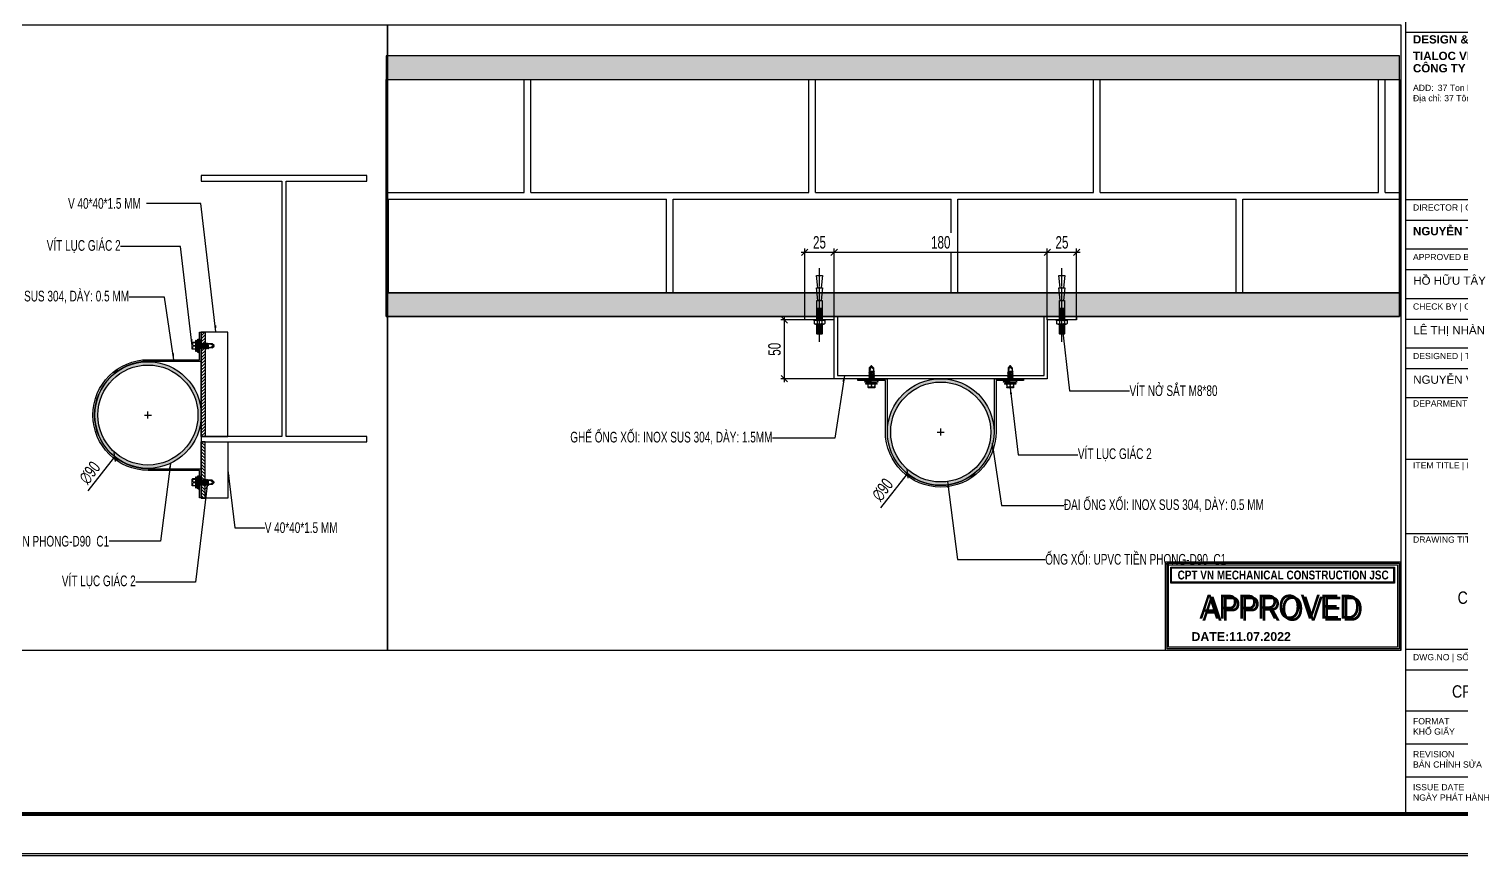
# Model space of a CAD drawing. Header units: inches. Extents: x 340055 to 349452, y -34649 to -30845.
# Drawn here: x 342315.6 to 342718.1, y -33835.7 to -33603.4 of the extents above; entities that cross this region are included whole.
import ezdxf
from ezdxf.enums import TextEntityAlignment as Align

# ---------------------------------------------------------------- set-up
doc = ezdxf.new("R2010")
doc.units = ezdxf.units.IN
doc.header["$MEASUREMENT"] = 0
doc.linetypes.add('CENTER2', pattern=[28.575, 19.05, -3.175, 3.175, -3.175])
for name, color, linetype in [('0 @ 1', 7, 'Continuous'), ('1', 1, 'Continuous'), ('2', 2, 'Continuous'), ('3', 3, 'Continuous'), ('7', 7, 'Continuous'), ('9', 9, 'Continuous'), ('DIM', 8, 'Continuous'), ('DOWNPOUT', 52, 'Continuous'), ('flashing', 6, 'Continuous'), ('NET IN', 3, 'Continuous'), ('STRUCTURE', 1, 'Continuous')]:
    doc.layers.add(name, color=color, linetype=linetype)
doc.layers.add('Cover text', color=7, linetype='Continuous', true_color=0x52370f)
for name, color, linetype, lineweight in [('TEXT @ 1', 7, 'Continuous', 20), ('TL-TIILE BLOCK A2$0$TL-TITLE BLOCK - TEXT @ 1', 7, 'Continuous', 25), ('TL-TIILE BLOCK A2$0$TL-TITLE BLOCK 1', 7, 'Continuous', 50), ('TL-TIILE BLOCK A2$0$TL-TITLE BLOCK 2', 7, 'Continuous', 25)]:
    doc.layers.add(name, color=color, linetype=linetype, lineweight=lineweight)
doc.styles.add('2501', font='', dxfattribs={"height": 250})
doc.styles.add('HX3', font='')
doc.styles.add('ST1H', font='vnshxh.shx', dxfattribs={"width": 0.7})
doc.styles.add('TIEU DE', font='', dxfattribs={"width": 0.8})
doc.styles.add('TL-TIILE BLOCK A2$0$MEP-TEXT T.BLOCK 1', font='arial.ttf', dxfattribs={"height": 1.5})
doc.styles.add('TL-TIILE BLOCK A2$0$MEP-TEXT T.BLOCK 2', font='arial.ttf')
doc.styles.get('2501').set_extended_font_data('.VnArialH', bold=True)
doc.styles.get('HX3').set_extended_font_data('.VnBlackH')
doc.styles.get('TIEU DE').set_extended_font_data('.VnArial NarrowH')
doc.dimstyles.new('3', dxfattribs={"dimtxt": 3.5, "dimasz": 1.8, "dimexe": 1, "dimexo": 0, "dimgap": 1, "dimtad": 1, "dimdec": 0, "dimlfac": 3, "dimzin": 0, "dimdsep": 46, "dimtxsty": 'ST1H', "dimblk": 'OBLIQUE', "dimcen": 1, "dimdle": 1, "dimclrd": 8, "dimclre": 8, "dimclrt": 3, "dimadec": 0, "dimazin": 0, "dimtfac": 1, "dimtdec": 0, "dimtix": 1, "dimtofl": 0, "dimtmove": 1, "dimatfit": 3, "dimfxl": 0, "dimtolj": 1, "dimtzin": 0, "dimlwd": -1, "dimlwe": -1, "dimarcsym": 0})

# ---------------------------------------------------------------- blocks, each defined once
blk = doc.blocks.new('A$Cb70e0635')
at = {"layer": '7'}
h = blk.add_hatch(dxfattribs=at)
h.set_pattern_fill('ANSI31', color=252, scale=4.363636, angle=270, style=0)
h.set_pattern_definition([(315, (273844.77137, -332343.17117), (0.3856946079, 0.3856946079), [])])
h.paths.add_polyline_path([(20.7, 7.7), (20.7, 5.6), (31.4, 5.6), (31.4, 7.7)])
h.paths.add_polyline_path([(31.4, 3.6), (31.4, 5.6), (20.7, 5.6), (20.7, 3.6)])
h.paths.add_polyline_path([(7.5, 5.6), (7.5, 3.6), (16.5, 3.6), (16.5, 5.6)])
h.paths.add_polyline_path([(7.5, 7.7), (7.5, 5.6), (16.5, 5.6), (16.5, 7.7)])
for p, q in [((7.5, 8), (7.5, 3.2)), ((7.5, 7.7), (16.5, 7.7)), ((7.5, 3.6), (16.5, 3.6)), ((16.5, 2), (16.5, 9.3)), ((19.6, 10.6), (17.2, 10.6)), ((19.6, 7.9), (17.2, 7.9)), ((19.6, 3.4), (17.2, 3.4)), ((19.6, 0.6), (17.2, 0.6)), ((20.3, 2), (20.3, 9.3)), ((20.3, 2), (20.3, 9.3)), ((20.3, 2), (20.3, 9.3)), ((20.7, 7.7), (31.4, 7.7)), ((20.7, 3.6), (31.4, 3.6)), ((31.4, 8), (31.4, 3.2))]:
    blk.add_line(p, q, dxfattribs=at)
at = {"layer": '7', "color": 5}
blk.add_line((20.7, 5.6), (22.7, 5.6), dxfattribs=at)
at = {"layer": '7'}
for points in [[(16.5, 8), (7.5, 8), (7.1, 7.7), (7.1, 3.6), (7.5, 3.2), (16.5, 3.2)], [(20.3, 3.2), (38.7, 3.2), (38.7, 8), (20.7, 8)], [(38.7, 4), (50.5, 2.8), (50.5, 8.4), (38.7, 7.2)], [(50.5, 4), (62.2, 2.8), (62.2, 8.4), (50.5, 7.2)]]:
    blk.add_lwpolyline(points, dxfattribs=at)
blk.add_lwpolyline([(20.3, 11.3), (20.7, 11.3), (20.7, 0), (20.3, 0)], close=True, dxfattribs=at)
for centre, radius, start, end in [((18.2, 9.3), 1.7, 126.383, 233.617), ((20.5, 5.6), 4.03, 145.9279, 214.0721), ((18.2, 2), 1.7, 126.383, 233.617), ((18.6, 9.3), 1.7, 306.383, 53.617), ((16.3, 5.6), 4.03, 325.9279, 34.0721), ((18.6, 2), 1.7, 306.383, 53.617)]:
    blk.add_arc(centre, radius, start, end, dxfattribs=at)
at = {"layer": 'DIM', "color": 1, "linetype": 'CENTER2', "ltscale": 0.08}
blk.add_line((0, 5.6), (69.2, 5.6), dxfattribs=at)
blk = doc.blocks.new('Short_Self_drilling')
at = {"layer": 'STRUCTURE', "color": 1, "linetype": 'Continuous'}
for p, q in [((6.4, 1.7), (-6.4, 1.7)), ((5.1, 3.8), (-5.1, 3.8)), ((-2.6, 2.9), (-5.1, 2.9)), ((-3.4, 3.8), (-3.4, 6.8)), ((3, 7.2), (-3, 7.2)), ((2.6, 2.9), (-2.6, 2.9)), ((-2.1, 2.8), (-2.1, 2.9)), ((6.3, 0), (0, 0)), ((2.2, 2.8), (2.2, 2.9)), ((2.2, -0.5), (2.2, 0)), ((5.1, 2.9), (2.6, 2.9)), ((3.4, 3.8), (3.4, 6.8)), ((3, -1.2), (-2.7, -0.2)), ((3, -2.7), (-2.7, -1.8)), ((3, -4.2), (-2.7, -3.3)), ((3, -5.8), (-2.7, -4.8)), ((3, -7.3), (-2.7, -6.3)), ((-1.9, -8), (-2.7, -7.9)), ((-2.1, -1.4), (-2.1, -0.9)), ((-2.1, -2.9), (-2.1, -2.4)), ((-2.1, -4.4), (-2.1, -3.9)), ((-2.1, -6), (-2.1, -5.4)), ((-2.1, -7.5), (-2.1, -7)), ((-2.1, -12.3), (-2.1, -8.5)), ((3, -8.8), (-1.1, -8.1)), ((2.1, -12.3), (2.1, -9.1)), ((2.2, -2), (2.2, -1.5)), ((2.2, -3.6), (2.2, -3)), ((2.2, -5.1), (2.2, -4.6)), ((2.2, -6.6), (2.2, -6.1)), ((2.2, -8.1), (2.2, -7.6))]:
    blk.add_line(p, q, dxfattribs=at)
blk.add_lwpolyline([(6.4, 1.3), (6.4, 1.7), (2.1, 2.8), (-2.1, 2.8), (-6.4, 1.7), (-6.4, 1.3)], close=True, dxfattribs=at)
for points in [[(-6.4, 1.3, -0.088869), (-6.3, 0), (0, 0)], [(-0.1, 3.8), (-0.3, 6.2, 0.338878), (-3.1, 6.2), (-3.3, 3.8)], [(3.3, 3.8), (3.1, 6.2, 0.338878), (0.3, 6.2), (0.1, 3.8)], [(2.1, -12.3), (0.2, -14.2, -0.333596), (-0.2, -14.2), (-2.1, -12.3)], [(-0.1, -14), (-1, -12.2, -0.148657), (-1.4, -11.2), (-2, -7.7, -0.815006), (-1.2, -7.8, 0.150833), (-0.8, -8.7)], [(2.1, -12.3), (1.7, -11.7, 0.52242), (0.9, -11.7), (-0.2, -14.2)]]:
    blk.add_lwpolyline(points, format="xyb", dxfattribs=at)
for points in [[(3, -1.2), (2.2, -1.5), (-2.1, -0.8), (-2.7, -0.2), (-2.4, 0)], [(3, -2.7), (2.2, -3), (-2.1, -2.4), (-2.7, -1.8), (-2.1, -1.4), (2.2, -2), (3, -2.7)], [(3, -4.2), (2.2, -4.6), (-2.1, -3.9), (-2.7, -3.3), (-2.1, -2.9), (2.2, -3.6), (3, -4.2)], [(3, -5.8), (2.2, -6.1), (-2.1, -5.4), (-2.7, -4.8), (-2.1, -4.4), (2.2, -5.1), (3, -5.8)], [(3, -7.3), (2.2, -7.6), (-2.1, -7), (-2.7, -6.3), (-2.1, -6), (2.2, -6.6), (3, -7.3)], [(-1.8, -8.5), (-2.1, -8.5), (-2.7, -7.9), (-2.1, -7.5), (-1.8, -7.5)], [(-1.3, -7.6), (2.2, -8.1), (3, -8.8)], [(-1.2, 0), (2.2, -0.5), (3, -1.2)], [(3, -8.8), (2.2, -9.1), (-0.8, -8.7)]]:
    blk.add_lwpolyline(points, dxfattribs=at)
for centre, radius, start, end in [((-5, 3.3), 0.455, 109.7949, 250.2674), ((-3, 6.8), 0.429, 90.0311, 180.0311), ((3, 6.8), 0.429, 0.0311, 90.0311), ((5.1, 3.3), 0.435, 279.7276, 80.3347), ((10, 0.2), 3.74, 162.2963, 182.6103)]:
    blk.add_arc(centre, radius, start, end, dxfattribs=at)
blk = doc.blocks.new('_Oblique')
at = {"color": 0, "linetype": 'ByBlock', "lineweight": -2}
blk.add_line((-0.5, -0.5), (0.5, 0.5), dxfattribs=at)
blk = doc.blocks.new('*D426')
at = {"layer": 'Defpoints', "color": 0, "transparency": 16777216}
for p in [(342581.12, -33704.98), (342562.54, -33728.49)]:
    blk.add_point(p, dxfattribs=at)
at = {"layer": 'DIM', "color": 8, "transparency": 16777216}
for p, q in [((342570.83, -33716.74), (342572.83, -33716.74)), ((342571.83, -33717.74), (342571.83, -33715.74))]:
    blk.add_line(p, q, dxfattribs=at)
at = {"layer": 'DIM', "color": 8, "linetype": 'Continuous', "transparency": 16777216}
blk.add_line((342555.01, -33738.01), (342562.54, -33728.49), dxfattribs=at)
at = {"layer": 'DIM', "color": 3, "transparency": 16777216, "insert": (342555.5, -33732.96), "char_height": 3.5, "attachment_point": 5, "rotation": 51.6767, "style": 'ST1H', "bg_fill": 3, "box_fill_scale": 1.25, "bg_fill_color": 256, "bg_fill_true_color": 13158600, "bg_fill_transparency": 0}
blk.add_mtext('\\A1;∅90', dxfattribs=at)
at = {"layer": 'DIM', "color": 8, "transparency": 16777216, "xscale": 1.8, "yscale": 1.8, "zscale": 1.8, "rotation": 51.6766637472646}
blk.add_blockref('_Oblique', (342562.54, -33728.49), dxfattribs=at)
blk = doc.blocks.new('*D427')
at = {"layer": 'Defpoints', "color": 0, "transparency": 16777216}
for p in [(342358.39, -33700.21), (342339.8, -33723.72)]:
    blk.add_point(p, dxfattribs=at)
at = {"layer": 'DIM', "color": 8, "transparency": 16777216}
for p, q in [((342348.1, -33711.97), (342350.1, -33711.97)), ((342349.1, -33712.97), (342349.1, -33710.97))]:
    blk.add_line(p, q, dxfattribs=at)
at = {"layer": 'DIM', "color": 8, "linetype": 'Continuous', "transparency": 16777216}
blk.add_line((342332.28, -33733.24), (342339.8, -33723.72), dxfattribs=at)
at = {"layer": 'DIM', "color": 3, "transparency": 16777216, "insert": (342332.77, -33728.19), "char_height": 3.5, "attachment_point": 5, "rotation": 51.6767, "style": 'ST1H', "bg_fill": 3, "box_fill_scale": 1.25, "bg_fill_color": 256, "bg_fill_true_color": 13158600, "bg_fill_transparency": 0}
blk.add_mtext('\\A1;∅90', dxfattribs=at)
at = {"layer": 'DIM', "color": 8, "transparency": 16777216, "xscale": 1.8, "yscale": 1.8, "zscale": 1.8, "rotation": 51.6766637473885}
blk.add_blockref('_Oblique', (342339.8, -33723.72), dxfattribs=at)
blk = doc.blocks.new('*D417')
at = {"color": 8, "linetype": 'Continuous', "transparency": 16777216}
for p, q in [((342541.9, -33685.2), (342526.89, -33685.2)), ((342527.89, -33684.2), (342527.89, -33702.75)), ((342541.9, -33701.75), (342526.89, -33701.75))]:
    blk.add_line(p, q, dxfattribs=at)
at = {"layer": 'Defpoints', "color": 0, "transparency": 16777216}
for p in [(342541.9, -33685.2), (342527.89, -33701.75), (342541.9, -33701.75)]:
    blk.add_point(p, dxfattribs=at)
at = {"color": 8, "transparency": 16777216, "xscale": 1.8, "yscale": 1.8, "zscale": 1.8}
for p, rotation in [((342527.89, -33685.2), 90), ((342527.89, -33701.75), 270)]:
    blk.add_blockref('_Oblique', p, dxfattribs=dict(at, rotation=rotation))
at = {"color": 3, "transparency": 16777216, "insert": (342525.14, -33693.48), "char_height": 3.5, "attachment_point": 5, "rotation": 90, "style": 'ST1H', "bg_fill": 3, "box_fill_scale": 1.25, "bg_fill_color": 256, "bg_fill_true_color": 13158600, "bg_fill_transparency": 0}
blk.add_mtext('\\A1;50', dxfattribs=at)
blk = doc.blocks.new('*D418')
at = {"color": 8, "linetype": 'Continuous', "transparency": 16777216}
for p, q in [((342532.64, -33666.2), (342542.9, -33666.2)), ((342533.64, -33684.31), (342533.64, -33665.2)), ((342541.9, -33685.2), (342541.9, -33665.2))]:
    blk.add_line(p, q, dxfattribs=at)
at = {"layer": 'Defpoints', "color": 0, "transparency": 16777216}
for p in [(342533.64, -33684.31), (342541.9, -33685.2)]:
    blk.add_point(p, dxfattribs=at)
at = {"color": 8, "transparency": 16777216, "xscale": 1.8, "yscale": 1.8, "zscale": 1.8, "rotation": 180}
blk.add_blockref('_Oblique', (342533.64, -33666.2), dxfattribs=at)
at = {"color": 8, "transparency": 16777216, "xscale": 1.8, "yscale": 1.8, "zscale": 1.8}
blk.add_blockref('_Oblique', (342541.9, -33666.2), dxfattribs=at)
at = {"color": 3, "transparency": 16777216, "insert": (342537.77, -33663.45), "char_height": 3.5, "attachment_point": 5, "style": 'ST1H', "bg_fill": 3, "box_fill_scale": 1.25, "bg_fill_color": 256, "bg_fill_true_color": 13158600, "bg_fill_transparency": 0}
blk.add_mtext('\\A1;25', dxfattribs=at)
at = {"layer": 'Defpoints', "color": 0, "transparency": 16777216}
blk.add_point((342541.9, -33666.2), dxfattribs=at)
blk = doc.blocks.new('*D419')
at = {"color": 8, "linetype": 'Continuous', "transparency": 16777216}
for p, q in [((342540.9, -33666.2), (342602.76, -33666.2)), ((342541.9, -33685.2), (342541.9, -33665.2)), ((342601.76, -33685.2), (342601.76, -33665.2))]:
    blk.add_line(p, q, dxfattribs=at)
at = {"layer": 'Defpoints', "color": 0, "transparency": 16777216}
for p in [(342601.76, -33666.2), (342541.9, -33685.2), (342601.76, -33685.2)]:
    blk.add_point(p, dxfattribs=at)
at = {"color": 8, "transparency": 16777216, "xscale": 1.8, "yscale": 1.8, "zscale": 1.8, "rotation": 180}
blk.add_blockref('_Oblique', (342541.9, -33666.2), dxfattribs=at)
at = {"color": 8, "transparency": 16777216, "xscale": 1.8, "yscale": 1.8, "zscale": 1.8}
blk.add_blockref('_Oblique', (342601.76, -33666.2), dxfattribs=at)
at = {"color": 3, "transparency": 16777216, "insert": (342571.83, -33663.45), "char_height": 3.5, "attachment_point": 5, "style": 'ST1H', "bg_fill": 3, "box_fill_scale": 1.25, "bg_fill_color": 256, "bg_fill_true_color": 13158600, "bg_fill_transparency": 0}
blk.add_mtext('\\A1;180', dxfattribs=at)
blk = doc.blocks.new('*D420')
at = {"color": 8, "linetype": 'Continuous', "transparency": 16777216}
for p, q in [((342600.76, -33666.2), (342611.02, -33666.2)), ((342601.76, -33685.2), (342601.76, -33665.2)), ((342610.02, -33685.2), (342610.02, -33665.2))]:
    blk.add_line(p, q, dxfattribs=at)
at = {"layer": 'Defpoints', "color": 0, "transparency": 16777216}
for p in [(342601.76, -33685.2), (342610.02, -33685.2)]:
    blk.add_point(p, dxfattribs=at)
at = {"color": 8, "transparency": 16777216, "xscale": 1.8, "yscale": 1.8, "zscale": 1.8, "rotation": 180}
blk.add_blockref('_Oblique', (342601.76, -33666.2), dxfattribs=at)
at = {"color": 8, "transparency": 16777216, "xscale": 1.8, "yscale": 1.8, "zscale": 1.8}
blk.add_blockref('_Oblique', (342610.02, -33666.2), dxfattribs=at)
at = {"color": 3, "transparency": 16777216, "insert": (342605.89, -33663.45), "char_height": 3.5, "attachment_point": 5, "style": 'ST1H', "bg_fill": 3, "box_fill_scale": 1.25, "bg_fill_color": 256, "bg_fill_true_color": 13158600, "bg_fill_transparency": 0}
blk.add_mtext('\\A1;25', dxfattribs=at)
at = {"layer": 'Defpoints', "color": 0, "transparency": 16777216}
blk.add_point((342610.02, -33666.2), dxfattribs=at)
blk = doc.blocks.new('DAUKIEMSOAT')
at = {"layer": '1'}
h = blk.add_hatch(color=10, dxfattribs=at)
h.dxf.hatch_style = 1
h.paths.add_polyline_path([(-1009.3, -10752.83), (-1009.3, -10728.79), (-944.11, -10728.79), (-944.11, -10752.83)], flags=16)
h.paths.add_polyline_path([(-1009.73, -10753.26), (-1009.73, -10728.36), (-943.68, -10728.36), (-943.68, -10753.26)])
h = blk.add_hatch(color=10, dxfattribs=at)
h.dxf.hatch_style = 1
h.paths.add_polyline_path([(-945.66, -10734.13), (-1008.05, -10734.13), (-1008.05, -10730.05), (-945.66, -10730.05)], flags=16)
h.paths.add_polyline_path([(-945.4, -10729.86), (-945.4, -10734.33), (-1008.24, -10734.33), (-1008.24, -10729.86)])
at = {"layer": '1', "color": 10}
for points in [[(-1009.73, -10753.26), (-1009.73, -10728.36), (-943.68, -10728.36), (-943.68, -10753.26)], [(-1009.3, -10752.83), (-1009.3, -10728.79), (-944.11, -10728.79), (-944.11, -10752.83)], [(-1008.87, -10752.4), (-1008.87, -10729.22), (-944.54, -10729.22), (-944.54, -10752.4)], [(-945.4, -10729.86), (-945.4, -10734.33), (-1008.24, -10734.33), (-1008.24, -10729.86)], [(-945.66, -10734.13), (-1008.05, -10734.13), (-1008.05, -10730.05), (-945.66, -10730.05)]]:
    blk.add_lwpolyline(points, close=True, dxfattribs=at)
at = {"layer": '1', "color": 10, "style": '2501', "width": 0.8}
blk.add_text('CPT VN MECHANICAL CONSTRUCTION JSC', height=2.5, dxfattribs=at).set_placement((-1006.34, -10733.32))
at = {"layer": '1', "color": 10, "style": 'HX3', "width": 0.9}
blk.add_text('APPROVED', height=6.75, dxfattribs=at).set_placement((-977.64, -10744.37), align=Align.CENTER)
at = {"layer": '1', "color": 251, "linetype": 'Continuous', "true_color": 0x645e5e, "style": 'HX3', "width": 0.9}
blk.add_text('APPROVED', height=6.75, dxfattribs=at).set_placement((-976.82, -10744.92), align=Align.CENTER)
at = {"layer": '1', "color": 10, "style": '2501'}
blk.add_attdef('DATE', text='', height=2.48, dxfattribs=at).set_placement((-1002.45, -10749.37), align=Align.MIDDLE_LEFT)
blk = doc.blocks.new('A$C57dc6cef')
at = {"layer": 'DIM', "color": 1}
blk.add_blockref('DAUKIEMSOAT', (1009.73, 10753.26), dxfattribs=at).add_auto_attribs({'DATE': 'DATE:11.07.2022'})
blk = doc.blocks.new('A$Cc64c765f')
at = {"layer": '9'}
blk.add_blockref('A$C57dc6cef', (-1.75, 0), dxfattribs=at)
blk = doc.blocks.new('kt kien truc 1')
at = {"layer": 'Defpoints', "color": 8}
blk.add_lwpolyline([(0, 0), (594, 0), (594, 420), (0, 420)], close=True, dxfattribs=at)
at = {"layer": 'TL-TIILE BLOCK A2$0$TL-TITLE BLOCK 1', "const_width": 1}
blk.add_lwpolyline([(20, 10), (579, 10), (584, 15), (584, 405), (579, 410), (20, 410), (15, 405), (15, 15)], close=True, dxfattribs=at)
at = {"layer": 'TL-TIILE BLOCK A2$0$TL-TITLE BLOCK 2'}
for p, q in [((509, 410), (509, 10)), ((509, 199.5), (584, 199.5)), ((509, 159), (584, 159)), ((509, 154), (559, 154)), ((509, 147), (584, 147)), ((509, 142), (559, 142)), ((509, 135), (584, 135)), ((509, 130), (559, 130)), ((509, 123), (584, 123)), ((509, 118), (559, 118)), ((509, 111), (584, 111)), ((509, 96), (584, 96)), ((509, 78), (584, 78)), ((509, 50), (584, 50)), ((509, 45), (584, 45)), ((509, 35), (584, 35)), ((509, 27), (584, 27)), ((509, 19), (584, 19))]:
    blk.add_line(p, q, dxfattribs=at)
at = {"layer": '0 @ 1', "insert": (510.79, 152.31), "char_height": 2, "attachment_point": 1, "style": 'TL-TIILE BLOCK A2$0$MEP-TEXT T.BLOCK 2'}
blk.add_mtext_dynamic_manual_height_columns('\\pt10;{\\fArial|b1|i0|c0|p34;NGUYỄN THANH BẢO}', width=32.1571, gutter_width=12.5, heights=[0], dxfattribs=at)
at = {"layer": 'TEXT @ 1', "char_height": 2, "attachment_point": 1, "style": 'TL-TIILE BLOCK A2$0$MEP-TEXT T.BLOCK 1'}
for s, insert in [('{\\C1;HỒ HỮU TÂY}', (510.84, 140.31)), ('{\\C1;LÊ THỊ NHÀN}', (510.84, 128.31)), ('{\\C1;NGUYỄN VĂN THẮNG}', (510.84, 116.31))]:
    blk.add_mtext_dynamic_manual_height_columns(s, width=50.8254, gutter_width=15, heights=[0], dxfattribs=dict(at, insert=insert))
at = {"layer": 'TL-TIILE BLOCK A2$0$TL-TITLE BLOCK - TEXT @ 1', "attachment_point": 1}
for s, width, insert, char_height, style in [('{\\fArial|b1|i0|c0|p34;DESIGN & BUILD CONTRACTOR | TỔNG THẦU}', 66.5482, (510.78, 198.79), 2, 'TL-TIILE BLOCK A2$0$MEP-TEXT T.BLOCK 2'), ('{\\fArial|b1|i0|c0|p34;TIALOC VIETNAM CO.,LTD}', 66.5482, (510.78, 194.79), 2, 'TL-TIILE BLOCK A2$0$MEP-TEXT T.BLOCK 2'), ('{\\fArial|b1|i0|c0|p34;CÔNG TY TNHH TIALOC VIỆT NAM}', 66.5482, (510.78, 191.79), 2, 'TL-TIILE BLOCK A2$0$MEP-TEXT T.BLOCK 2'), ('ADD:^I37 Ton Duc Thang Str, Ben Nghe Ward, Dictrict 1, Ho Chi Minh City ', 70.4569, (510.78, 186.79), 1.5, 'TL-TIILE BLOCK A2$0$MEP-TEXT T.BLOCK 1'), ('Địa chỉ: 37 Tôn Đức Thắng, phường Bến Nghé, Quận 1, TP. Hồ Chí Minh', 70.522, (510.78, 184.29), 1.5, 'TL-TIILE BLOCK A2$0$MEP-TEXT T.BLOCK 1'), ('DIRECTOR | GIÁM ĐỐC', 57.2397, (510.78, 157.79), 1.5, 'TL-TIILE BLOCK A2$0$MEP-TEXT T.BLOCK 1'), ('APPROVED BY | CHỦ NHIỆM THIẾT KẾ', 57.2397, (510.78, 145.79), 1.5, 'TL-TIILE BLOCK A2$0$MEP-TEXT T.BLOCK 1'), ('CHECK BY | CHỦ TRÌ THIẾT KẾ', 50.8254, (510.78, 133.79), 1.5, 'TL-TIILE BLOCK A2$0$MEP-TEXT T.BLOCK 1'), ('DESIGNED | THIẾT KẾ', 44.9979, (510.78, 121.79), 1.5, 'TL-TIILE BLOCK A2$0$MEP-TEXT T.BLOCK 1'), ('DEPARMENT | BỘ MÔN', 63.0963, (510.78, 110.29), 1.5, 'TL-TIILE BLOCK A2$0$MEP-TEXT T.BLOCK 1'), ('ITEM TITLE | HẠNG MỤC THIẾT KẾ', 63.0963, (510.78, 95.29), 1.5, 'TL-TIILE BLOCK A2$0$MEP-TEXT T.BLOCK 1'), ('DRAWING TITLE | TÊN BẢN VẼ', 63.0963, (510.78, 77.29), 1.5, 'TL-TIILE BLOCK A2$0$MEP-TEXT T.BLOCK 1'), ('DWG.NO | SỐ HIỆU BẢN VẼ', 37.618, (510.78, 48.79), 1.5, 'TL-TIILE BLOCK A2$0$MEP-TEXT T.BLOCK 1'), ('FORMAT', 21.1246, (510.78, 33.27), 1.5, 'TL-TIILE BLOCK A2$0$MEP-TEXT T.BLOCK 1'), ('KHỔ GIẤY', 31.0296, (510.78, 30.77), 1.5, 'TL-TIILE BLOCK A2$0$MEP-TEXT T.BLOCK 1'), ('REVISION', 21.1246, (510.78, 25.27), 1.5, 'TL-TIILE BLOCK A2$0$MEP-TEXT T.BLOCK 1'), ('BẢN CHỈNH SỬA', 31.0296, (510.78, 22.77), 1.5, 'TL-TIILE BLOCK A2$0$MEP-TEXT T.BLOCK 1'), ('NGÀY PHÁT HÀNH', 31.0296, (510.78, 14.77), 1.5, 'TL-TIILE BLOCK A2$0$MEP-TEXT T.BLOCK 1'), ('ISSUE DATE', 21.1246, (510.78, 17.27), 1.5, 'TL-TIILE BLOCK A2$0$MEP-TEXT T.BLOCK 1')]:
    blk.add_mtext_dynamic_manual_height_columns(s, width=width, gutter_width=15, heights=[0], dxfattribs=dict(at, insert=insert, char_height=char_height, style=style))

msp = doc.modelspace()

# ---------------------------------------------------------------- hatches: boundary and pattern name
h = msp.add_hatch()
h.set_pattern_fill('AR-SAND', color=9, scale=2, angle=90, style=0)
h.set_pattern_definition([(127.5, (289250.009, -336384.2827), (-3.853647538, -0.125986716), [0, -3.04, 0, -3.4, 0, -3.25]), (97.5, (289250.009, -336384.2827), (-5.64429213, 3.53955341), [0, -1.64, 0, -2.74, 0, -1.05]), (57.5, (289250.009, -336386.7427), (-0.011318107, 6.228283724), [0, -1, 0, -3.6, 0, -4.7]), (47.5, (289250.009, -336386.7427), (-1.75535113, 6.01225321), [0, -0.5, 0, -2.36, 0, -2.7])])
h.paths.add_polyline_path([(342416.0693, -33617.6437), (342416.0693, -33610.977), (342700.7383, -33610.977), (342700.7383, -33617.6437)])
h = msp.add_hatch()
h.set_pattern_fill('AR-B816C', color=9, scale=5, style=0)
h.set_pattern_definition([(0, (41896.63, 2068.683), (40, 40), [78.125, -1.875]), (0, (41856.63, 2070.558), (40, 40), [78.125, -1.875]), (90, (41896.63, 2068.683), (-40, 40), [-41.875, 38.125]), (90, (41894.755, 2068.683), (-40, 40), [-41.875, 38.125])])
h.paths.add_polyline_path([(342416.0693, -33677.6436), (342416.0693, -33617.6436), (342700.7383, -33617.6437), (342700.7383, -33677.6437)])
h = msp.add_hatch()
h.set_pattern_fill('AR-SAND', color=9, scale=2, angle=90, style=0)
h.set_pattern_definition([(127.5, (289250.009, -336450.9494), (-3.853647538, -0.125986716), [0, -3.04, 0, -3.4, 0, -3.25]), (97.5, (289250.009, -336450.9494), (-5.64429213, 3.53955341), [0, -1.64, 0, -2.74, 0, -1.05]), (57.5, (289250.009, -336453.4094), (-0.011318107, 6.228283724), [0, -1, 0, -3.6, 0, -4.7]), (47.5, (289250.009, -336453.4094), (-1.75535113, 6.01225321), [0, -0.5, 0, -2.36, 0, -2.7])])
h.paths.add_polyline_path([(342416.0693, -33684.3103), (342416.0693, -33677.6437), (342700.7383, -33677.6437), (342700.7383, -33684.3103)])
at = {"layer": 'DOWNPOUT', "true_color": 0xfa051e}
h = msp.add_hatch(dxfattribs=at)
h.set_pattern_fill('ANSI31', color=1, scale=5, style=0)
h.set_pattern_definition([(45, (15623.64234, 4798.5053), (-0.4419417382, 0.4419417382), [])])
h.paths.add_polyline_path([(342364.081, -33688.6975), (342365.1636, -33688.6975), (342365.1636, -33717.9927), (342364.081, -33717.9927)])
h = msp.add_hatch(dxfattribs=at)
h.set_pattern_fill('ANSI31', color=1, scale=5, style=0)
h.set_pattern_definition([(315, (15623.64234, -72236.0407), (-0.4419417382, -0.4419417382), [])])
h.paths.add_polyline_path([(342364.081, -33735.3345), (342365.1636, -33735.3345), (342365.1636, -33719.5427), (342364.081, -33719.5427)])
at = {"layer": 'flashing'}
h = msp.add_hatch(color=0, dxfattribs=at)
h.paths.add_polyline_path([(342334.1121, -33711.9671, -1), (342364.081, -33711.9671, -1)])
h.paths.add_polyline_path([(342363.1444, -33711.9671, 1), (342335.0486, -33711.9671, 1)], flags=16)
h = msp.add_hatch(color=0, dxfattribs=at)
h.paths.add_polyline_path([(342556.8437, -33716.739, -1), (342586.8126, -33716.739, -1)])
h.paths.add_polyline_path([(342585.876, -33716.739, 1), (342557.7802, -33716.739, 1)], flags=16)

# ---------------------------------------------------------------- linework, layer by layer
at = {"color": 8}
for points in [[(342416.3846, -33778.1197), (342131.7156, -33778.1197), (342131.7156, -33602.3297), (342416.3846, -33602.3297)], [(342416.3846, -33602.3297), (342701.0536, -33602.3297), (342701.0536, -33778.1197), (342416.3846, -33778.1197)]]:
    msp.add_lwpolyline(points, close=True, dxfattribs=at)
at = {"color": 9}
for points in [[(342700.7383, -33684.3103), (342700.7383, -33610.977), (342416.0693, -33610.977), (342416.0693, -33684.3103)], [(342416.0693, -33677.6436), (342416.0693, -33617.6436), (342700.7383, -33617.6437), (342700.7383, -33677.6437)], [(342416.0693, -33684.3103), (342416.0693, -33677.6436), (342700.7383, -33677.6437), (342700.7383, -33684.3103)]]:
    msp.add_lwpolyline(points, close=True, dxfattribs=at)
at = {"layer": '2'}
msp.add_lwpolyline([(342386.731, -33672.9426), (342386.731, -33717.9927), (342364.081, -33717.9927), (342364.081, -33719.5427), (342410.581, -33719.5427), (342410.581, -33717.9927), (342387.931, -33717.9927), (342387.931, -33672.9426), (342387.931, -33646.1966), (342410.581, -33646.1966), (342410.581, -33644.6466), (342364.081, -33644.6466), (342364.081, -33646.1966), (342386.731, -33646.1966)], close=True, dxfattribs=at)
at = {"layer": '2', "color": 1}
msp.add_lwpolyline([(342533.6362, -33684.3103), (342542.7909, -33684.3103), (342542.7909, -33700.8618), (342600.8654, -33700.8618), (342600.8654, -33684.3103), (342610.0201, -33684.3103), (342610.0201, -33685.2032), (342601.7582, -33685.2032), (342601.7582, -33701.7546), (342541.8981, -33701.7546), (342541.8981, -33685.2032), (342533.6362, -33685.2032)], close=True, dxfattribs=at)
at = {"layer": '7', "color": 9}
msp.add_lwpolyline([(342700.7383, -33684.3103), (342700.7383, -33610.977), (342416.0693, -33610.977), (342416.0693, -33684.3103)], close=True, dxfattribs=at)
at = {"layer": 'DOWNPOUT', "color": 1, "true_color": 0xfa051e}
for points in [[(342371.581, -33717.9927), (342371.581, -33688.6975), (342364.081, -33688.6975), (342364.081, -33717.9927)], [(342364.081, -33688.6975), (342365.1636, -33688.6975), (342365.1636, -33717.9927), (342364.081, -33717.9927)], [(342371.581, -33719.5427), (342371.581, -33735.3345), (342364.081, -33735.3345), (342364.081, -33719.5427)], [(342364.081, -33735.3345), (342365.1636, -33735.3345), (342365.1636, -33719.5427), (342364.081, -33719.5427)]]:
    msp.add_lwpolyline(points, close=True, dxfattribs=at)
at = {"layer": 'flashing'}
for centre, radius in [((342349.0965, -33711.9671), 14.9844), ((342349.0965, -33711.9671), 14.0479), ((342571.8281, -33716.739), 14.9844), ((342571.8281, -33716.739), 14.0479)]:
    msp.add_circle(centre, radius, dxfattribs=at)

# ---------------------------------------------------------------- block references
at = {"color": 9, "xscale": -0.2999999998137355, "yscale": 0.2999999998137355, "zscale": 0.2999999998137355, "rotation": 270}
for p in [(342536.0751, -33691.4007), (342604.1972, -33691.4007)]:
    msp.add_blockref('A$Cb70e0635', p, dxfattribs=at)
at = {"color": 1, "xscale": -0.2862111801882245, "yscale": 0.2862111799768172, "zscale": 0.2862111801242235}
for p, rotation in [((342363.6022, -33692.5161), 90.03112738305352), ((342552.3695, -33702.2334), 180.0311273830535), ((342591.3391, -33702.2334), 180.0311273830535), ((342363.6022, -33730.8998), 90.03112738305352)]:
    msp.add_blockref('Short_Self_drilling', p, dxfattribs=dict(at, rotation=rotation))

# ---------------------------------------------------------------- next in the draw order: texts
at = {"layer": '3', "char_height": 3, "style": 'ST1H', "bg_fill": 2}
for s, insert, attachment_point in [('\\A1;VÝT LôC GI¸C 2 ', (342341.423, -33664.631), 6), ('\\A1;§AI èNG XèI: inox sus 304, dµy: 0.5 mm', (342343.7949, -33678.8153), 6), ('\\A1;vÝt në s¾t m8*80', (342624.8677, -33705.1407), 4), ('\\A1;GHÕ èNG XèI: inox sus 304, DµY: 1.5MM', (342524.558, -33718.4552), 6), ('\\A1;VÝT LôC GI¸C 2 ', (342610.3624, -33723.1648), 4), ('\\A1;§AI èNG XèI: inox sus 304, dµy: 0.5 mm', (342606.4363, -33737.4393), 4), ('\\A1;V 40*40*1.5 MM', (342381.9108, -33743.6418), 4), ('\\A1;èng xèi: Upvc tiÒn phong-d90  c1', (342338.1898, -33747.4519), 6), ('\\A1;èng xèi: Upvc tiÒn phong-d90  c1', (342601.1813, -33752.5416), 4), ('\\A1;VÝT LôC GI¸C 2 ', (342345.6655, -33758.9091), 6)]:
    msp.add_mtext(s, dxfattribs=dict(at, insert=insert, attachment_point=attachment_point))

# ---------------------------------------------------------------- next in the draw order: dimensions: what is measured, and where the dimension line sits
at = {"layer": 'DIM', "color": 8}
for p1, p2, picture, middle in [((342358.3884, -33700.2115), (342339.8047, -33723.7227), '*D427', (342332.7692, -33728.1891)), ((342581.12, -33704.9834), (342562.5363, -33728.4947), '*D426', (342555.5008, -33732.961))]:
    dim = msp.add_diameter_dim_2p(p1=p1, p2=p2, dimstyle='3', dxfattribs=at)
    dim.commit()
    dim.dimension.update_dxf_attribs({"geometry": picture, "text_midpoint": middle})

# ---------------------------------------------------------------- next in the draw order: linework, layer by layer
at = {"layer": 'flashing'}
for points in [[(342363.6022, -33696.4088), (342363.6022, -33689.1809), (342363.6022, -33689.1809), (342363.6022, -33688.7022), (342364.0809, -33688.7022), (342364.0809, -33696.8875), (342349.1919, -33696.8873, 1), (342349.1919, -33727.0469), (342364.081, -33727.0469), (342364.081, -33735.2323), (342363.6022, -33735.2323), (342363.6022, -33734.7536), (342363.6022, -33734.7536), (342363.6022, -33727.5256), (342349.1919, -33727.5256, -1), (342349.1919, -33696.4086), (342363.6022, -33696.4088)], [(342556.2698, -33702.2334), (342549.0419, -33702.2334), (342549.0419, -33702.2334), (342548.5632, -33702.2334), (342548.5632, -33701.7547), (342556.7486, -33701.7547), (342556.7483, -33716.6437, 1), (342586.9079, -33716.6437), (342586.9079, -33701.7546), (342595.0933, -33701.7546), (342595.0933, -33702.2334), (342594.6146, -33702.2334), (342594.6146, -33702.2334), (342587.3866, -33702.2334), (342587.3866, -33716.6437, -1), (342556.2696, -33716.6437), (342556.2698, -33702.2334)]]:
    msp.add_lwpolyline(points, format="xyb", dxfattribs=at)

# ---------------------------------------------------------------- next in the draw order: block references
msp.add_blockref('A$Cc64c765f', (342636.7499, -33778.1197))

# ---------------------------------------------------------------- next in the draw order: leaders
at = {"color": 9}
for points in [[(342368.2174, -33688.5607), (342363.9171, -33652.5165), (342347.1039, -33652.5165)], [(342361.5459, -33692.5161), (342358.2362, -33664.631), (342341.423, -33664.631)], [(342356.3971, -33696.4087), (342353.7267, -33678.8153), (342343.7949, -33678.8153)], [(342605.8917, -33686.275), (342608.0544, -33705.1407), (342624.8677, -33705.1407)], [(342544.7497, -33700.8618), (342542.0793, -33718.4552), (342524.558, -33718.4552)], [(342591.3864, -33704.2991), (342593.5492, -33723.1648), (342610.3624, -33723.1648)], [(342586.2447, -33719.8459), (342588.915, -33737.4393), (342606.4363, -33737.4393)], [(342355.398, -33725.5621), (342352.5926, -33747.4519), (342338.1898, -33747.4519)], [(342371.581, -33727.4386), (342373.5041, -33743.6418), (342381.9108, -33743.6418)], [(342573.7718, -33730.6518), (342576.5771, -33752.5416), (342601.1813, -33752.5416)], [(342365.7885, -33731.024), (342362.4787, -33758.9091), (342345.6655, -33758.9091)]]:
    msp.add_leader(points, dimstyle='3', override={"dimgap": 1, "dimtad": 0}, dxfattribs=at)

# ---------------------------------------------------------------- next in the draw order: texts
at = {"layer": '3', "insert": (342347.1039, -33652.5165), "char_height": 3, "attachment_point": 6, "style": 'ST1H', "bg_fill": 2}
msp.add_mtext('\\A1;V 40*40*1.5 MM', dxfattribs=at)

# ---------------------------------------------------------------- next in the draw order: dimensions: what is measured, and where the dimension line sits
at = {"color": 2}
dim = msp.add_linear_dim(base=(342527.8912, -33701.7546), p1=(342541.8981, -33685.2032), p2=(342541.8981, -33701.7546), angle=90, dimstyle='3', dxfattribs=at)
dim.commit()
dim.dimension.update_dxf_attribs({"geometry": '*D417', "text_midpoint": (342525.1412, -33693.4789)})

# ---------------------------------------------------------------- next in the draw order: dimensions: what is measured, and where the dimension line sits
dim = msp.add_linear_dim(base=(342541.8981, -33666.2012), p1=(342533.6362, -33684.3103), p2=(342541.8981, -33685.2032), dimstyle='3', dxfattribs=at)
dim.commit()
dim.dimension.update_dxf_attribs({"geometry": '*D418', "text_midpoint": (342537.7671, -33663.4512)})

# ---------------------------------------------------------------- next in the draw order: dimensions: what is measured, and where the dimension line sits
dim = msp.add_linear_dim(base=(342601.7582, -33666.2012), p1=(342541.8981, -33685.2032), p2=(342601.7582, -33685.2032), dimstyle='3', dxfattribs=at)
dim.commit()
dim.dimension.update_dxf_attribs({"geometry": '*D419', "text_midpoint": (342571.8281, -33663.4512)})

# ---------------------------------------------------------------- next in the draw order: dimensions: what is measured, and where the dimension line sits
dim = msp.add_linear_dim(base=(342610.0201, -33666.2012), p1=(342601.7582, -33685.2032), p2=(342610.0201, -33685.2032), dimstyle='3', dxfattribs=at)
dim.commit()
dim.dimension.update_dxf_attribs({"geometry": '*D420', "text_midpoint": (342605.8892, -33663.4512)})

# ---------------------------------------------------------------- next in the draw order: linework, layer by layer
at = {"layer": 'NET IN'}
msp.add_lwpolyline([(342112.2309, -33348.7137), (342801.0108, -33348.7137), (342801.0108, -33835.3143), (342112.2309, -33835.3143)], close=True, dxfattribs=at)

# ---------------------------------------------------------------- next in the draw order: block references
at = {"layer": '3'}
ref = msp.add_blockref('kt kien truc 1', (342112.2309, -33835.7298), dxfattribs=dict(at, xscale=1.159562065285868, yscale=1.159562065285868, zscale=1.159562065285868))
ref.add_attrib('TENBANVE', 'CHI TIÕT: HÖ PHô TRî èNG XèI', dxfattribs={"layer": 'Cover text', "ltscale": 0.5, "height": 3.478686, "style": 'TIEU DE'}).set_placement((342747.7364, -33763.297), align=Align.MIDDLE_CENTER)
ref.add_attrib('STT', 'CPT-AKZ-02-TD-031', dxfattribs={"layer": 'Cover text', "ltscale": 0.5, "height": 3.478686, "style": 'TIEU DE'}).set_placement((342734.1738, -33789.6643), align=Align.MIDDLE_CENTER)

doc.saveas('drawing.dxf')
